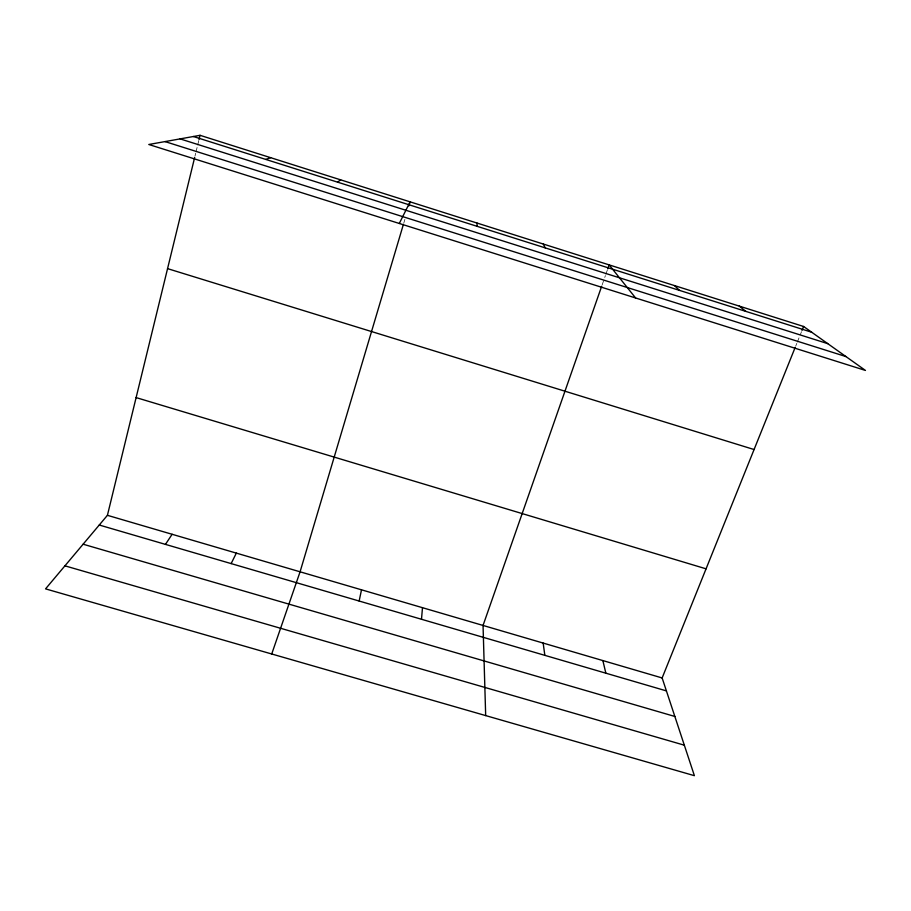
<?xml version="1.0" encoding="UTF-8"?>
<svg xmlns="http://www.w3.org/2000/svg" width="911" height="911" viewBox="0 0 911 911"><rect width="100%" height="100%" fill="white"/><g stroke="black" fill="none" stroke-linecap="round" stroke-linejoin="round"><path stroke-width="0.68" stroke-dasharray="4.55 3.42" d="M195 156.043L195.671 153.287M196.013 151.898L197.357 146.375M197.698 144.997L199.042 139.463M403.71 223.354L404.905 219.323M602.137 284.938L605.405 275.577M605.872 274.245L607.273 270.237M795.747 345.998L796.795 343.401M797.319 342.103L801.509 331.684"/><path stroke-width="1.37" d="M421.497 619.264L422.488 607.694M359.139 601.032L361.508 589.816M795.223 347.307L662.138 677.955L694.398 775.682L45.55 588.87L107.418 515.319L194.669 157.432M199.042 139.463L200.056 135.318L803.604 326.48L865.45 370.435L148.789 144.496L200.056 135.318M403.311 224.698L300.083 571.801L271.717 653.984M408.902 205.886L410.098 201.843L399.291 223.468M601.67 286.27L483.046 625.447L485.677 715.59M607.739 268.904L609.152 264.896L635.593 297.965M802.033 330.386L803.604 326.48M231.143 563.59L236.336 553.114M165.449 544.379L172.122 534.29M337.525 182.132L340.657 179.854M265.761 159.425L270.647 157.683M64.932 565.833L684.332 745.187M83.117 544.209L674.857 716.467M107.418 515.319L662.138 677.955M99.253 525.021L666.419 690.902M136.115 397.595L706.059 568.828M167.556 268.631L754.069 449.533M193.394 136.513L811.69 332.23M180.127 138.893L827.746 343.641M165.039 141.592L845.943 356.565M739.288 306.107L745.847 311.391M674.47 285.576L679.481 290.381M543.32 244.046L545.177 247.86M602.866 660.566L605.849 673.183M543.161 643.064L544.835 655.339M476.965 223.024L477.205 226.349"/></g></svg>
